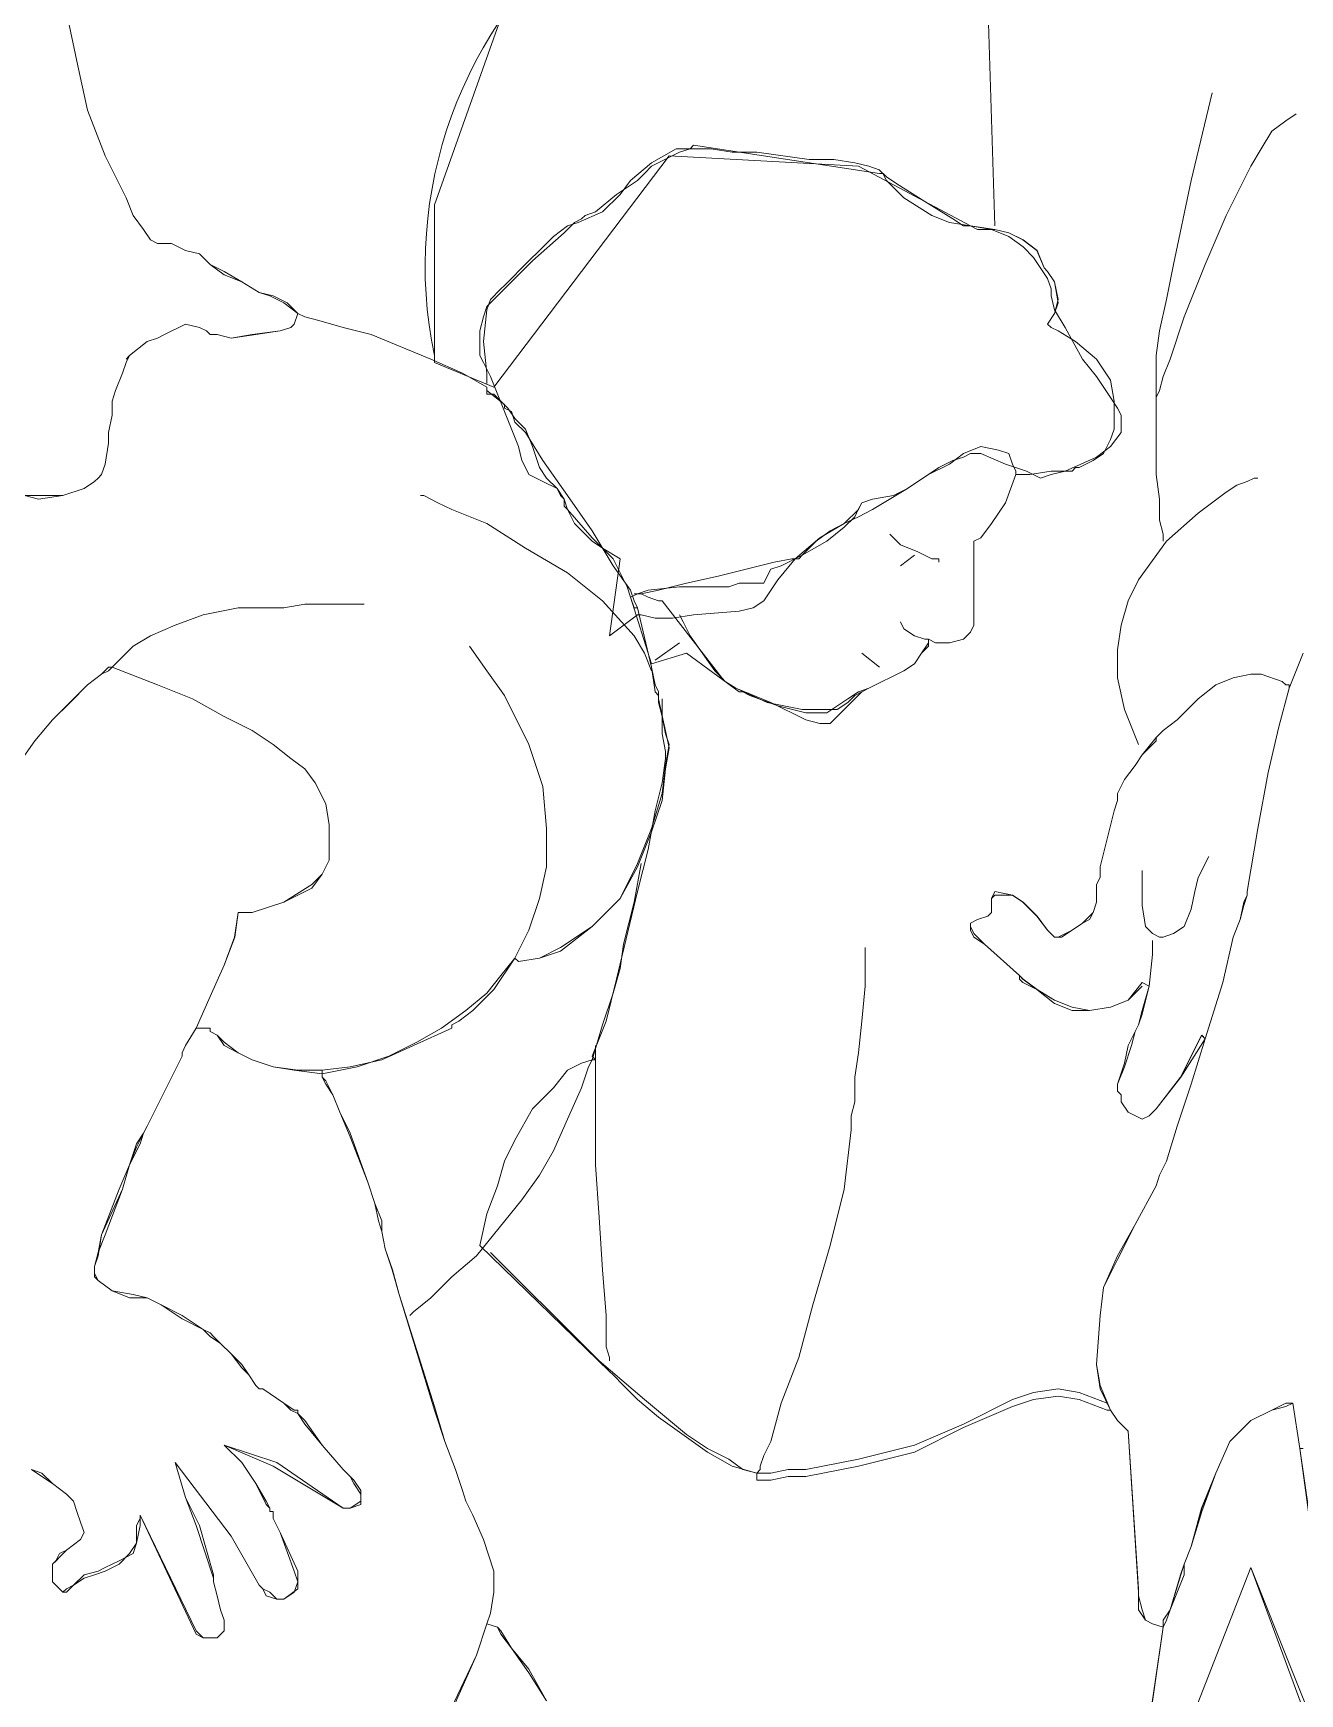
# Model space of a CAD drawing. Header units: centimetres. Extents: x -2268 to 4168, y -1681 to 1458.
# Drawn here: x 2388.359 to 2392.167, y -507.122 to -502.131 of the extents above; entities that cross this region are included whole.
import ezdxf

# ---------------------------------------------------------------- set-up
doc = ezdxf.new("R2010")
doc.units = ezdxf.units.CM
doc.layers.add('PDF24_Geometry', color=7, linetype='Continuous')

msp = doc.modelspace()

# ---------------------------------------------------------------- linework, layer by layer
at = {"layer": 'PDF24_Geometry', "lineweight": 9}
for points in [[(2390.1761, -503.8156), (2390.1866, -503.8156), (2390.2077, -503.8261), (2390.2393, -503.8366), (2390.2498, -503.8366), (2390.4288, -504.0683), (2390.4394, -504.0789), (2390.471, -504.0999), (2390.5763, -504.1421), (2390.6816, -504.1947), (2390.7237, -504.2052), (2390.7553, -504.2052), (2390.8185, -504.1421), (2390.8501, -504.1105), (2390.8712, -504.0999), (2390.9765, -504.0473), (2391.0081, -504.0262), (2391.0291, -503.9946), (2391.0502, -503.963), (2391.0502, -503.9525), (2391.0713, -503.963), (2391.1134, -503.963), (2391.1555, -503.9525), (2391.1766, -503.9314), (2391.1871, -503.9104), (2391.1871, -503.8366), (2391.1871, -503.7524), (2391.1871, -503.6892), (2391.1871, -503.6576), (2391.2082, -503.6471), (2391.2398, -503.6049), (2391.2819, -503.5418), (2391.3135, -503.4575), (2391.3556, -503.4575), (2391.4188, -503.447), (2391.482, -503.447), (2391.4925, -503.4364), (2391.5031, -503.4364), (2391.5452, -503.4154), (2391.5768, -503.3943), (2391.5978, -503.3522), (2391.6084, -503.3206), (2391.6084, -503.2363), (2391.5978, -503.1732), (2391.5557, -503.11), (2391.4925, -503.0573), (2391.4399, -503.0257), (2391.4188, -503.0152), (2391.4083, -503.0047), (2391.4293, -502.9731), (2391.4399, -502.9415), (2391.4293, -502.8783), (2391.4083, -502.8467), (2391.3977, -502.8361), (2391.3767, -502.7835), (2391.3346, -502.7519), (2391.2924, -502.7308), (2391.2503, -502.7203), (2391.1766, -502.7098), (2390.8396, -502.5307), (2390.2709, -502.4991), (2389.7443, -503.1942), (2389.5653, -503.1205), (2389.5653, -502.6466), (2389.7864, -502.0252)], [(2391.2292, -502.0358), (2391.2503, -502.7098)], [(2388.4595, -502.0673), (2388.491, -502.2148), (2388.5226, -502.3622), (2388.5753, -502.4991), (2388.6385, -502.6255), (2388.6596, -502.6782), (2388.6911, -502.7203), (2388.7122, -502.7519), (2388.7333, -502.7624), (2388.7754, -502.7624), (2388.8175, -502.7835), (2388.8596, -502.794), (2388.8912, -502.8256), (2388.9334, -502.8572), (2388.986, -502.8783), (2389.0387, -502.9099), (2389.0808, -502.9204), (2389.1229, -502.9415), (2389.1545, -502.9731), (2389.144, -503.0047), (2389.1335, -503.0152), (2389.1019, -503.0257), (2389.0282, -503.0362), (2388.9544, -503.0468), (2388.9123, -503.0362), (2388.8912, -503.0362), (2388.8807, -503.0257), (2388.8596, -503.0152), (2388.8175, -503.0047), (2388.7543, -503.0362), (2388.7333, -503.0468), (2388.7017, -503.0573), (2388.649, -503.0994), (2388.6385, -503.1205), (2388.628, -503.1521), (2388.6069, -503.2048), (2388.5964, -503.2363), (2388.5964, -503.2785), (2388.5858, -503.3311), (2388.5858, -503.3627), (2388.5753, -503.4259), (2388.5648, -503.4575), (2388.5542, -503.468), (2388.5437, -503.4786), (2388.5121, -503.4996), (2388.4489, -503.5207), (2388.3752, -503.5207), (2388.3331, -503.5207)], [(2388.4595, -502.0673), (2388.491, -502.2148), (2388.5226, -502.3622), (2388.5753, -502.4991), (2388.6385, -502.6255), (2388.6596, -502.6782), (2388.6911, -502.7203), (2388.7122, -502.7519), (2388.7333, -502.7624), (2388.7754, -502.7624), (2388.8175, -502.7835), (2388.8596, -502.794), (2388.8912, -502.8256), (2388.9334, -502.8467), (2388.986, -502.8783), (2389.0387, -502.9099), (2389.0703, -502.9204), (2389.1124, -502.9415), (2389.1545, -502.9731), (2389.144, -503.0047), (2389.1335, -503.0152), (2389.1019, -503.0257), (2389.0176, -503.0362), (2388.9544, -503.0468), (2388.9123, -503.0362), (2388.8912, -503.0362), (2388.8807, -503.0257), (2388.8596, -503.0152), (2388.8175, -503.0047), (2388.7543, -503.0362), (2388.7333, -503.0468), (2388.7017, -503.0573), (2388.649, -503.0994), (2388.6385, -503.11)], [(2391.7558, -503.6576), (2391.7558, -503.6365), (2391.7453, -503.5944), (2391.7453, -503.5312), (2391.7348, -503.4575), (2391.7348, -503.2785), (2391.7348, -503.2048), (2391.7348, -503.1416), (2391.7348, -503.0994), (2391.7453, -503.0257), (2391.7663, -502.9309), (2391.7874, -502.8256), (2391.8401, -502.5729), (2391.9033, -502.3096)], [(2391.7348, -503.2363), (2391.7348, -503.2258), (2391.7453, -503.2048), (2391.7558, -503.1626), (2391.7769, -503.11), (2391.819, -502.9836), (2391.8822, -502.8256), (2391.9454, -502.6782), (2392.0191, -502.5307), (2392.0507, -502.4781), (2392.0823, -502.4254), (2392.1244, -502.3938), (2392.156, -502.3728)], [(2389.7232, -503.1837), (2389.7232, -503.1732), (2389.7232, -503.1521), (2389.7127, -503.0573), (2389.7232, -502.9625), (2389.7337, -502.9309), (2389.7653, -502.8993), (2389.7759, -502.8888), (2389.8496, -502.8151), (2389.8812, -502.7835), (2389.9233, -502.7414), (2389.9654, -502.7098), (2389.997, -502.6992), (2390.0707, -502.6676), (2390.1234, -502.615), (2390.155, -502.5729), (2390.2182, -502.5202), (2390.2919, -502.4781), (2390.3446, -502.4781), (2390.3972, -502.4781), (2390.4604, -502.4886), (2390.5341, -502.4886), (2390.6921, -502.5097), (2390.7658, -502.5097), (2390.829, -502.5202), (2390.8711, -502.5307), (2390.9027, -502.5413), (2390.9238, -502.5623), (2390.9554, -502.5834), (2391.0396, -502.6361), (2391.1239, -502.6887), (2391.1555, -502.7098), (2391.1765, -502.7098), (2391.1976, -502.7203), (2391.2503, -502.7203), (2391.2924, -502.7308), (2391.3345, -502.7519), (2391.3766, -502.7835), (2391.3977, -502.8361), (2391.4082, -502.8467), (2391.4293, -502.8783), (2391.4398, -502.9309), (2391.4293, -502.9731), (2391.4082, -503.0047), (2391.4188, -503.0152), (2391.4398, -503.0257), (2391.4925, -503.0573), (2391.5557, -503.11), (2391.5978, -503.1732), (2391.6083, -503.2363), (2391.6083, -503.3206), (2391.5978, -503.3522), (2391.5767, -503.3943), (2391.5451, -503.4154), (2391.503, -503.4364), (2391.4925, -503.4364), (2391.482, -503.447), (2391.4188, -503.447), (2391.3556, -503.4575), (2391.3135, -503.4575), (2391.3135, -503.447), (2391.3029, -503.4259), (2391.2924, -503.3943), (2391.2608, -503.3838), (2391.2081, -503.3733), (2391.1555, -503.3943), (2391.1134, -503.4259), (2391.0502, -503.4575), (2390.987, -503.4996), (2390.9449, -503.5207), (2390.8817, -503.5312), (2390.8501, -503.5418), (2390.8395, -503.5628), (2390.829, -503.5839), (2390.7974, -503.6155), (2390.7448, -503.6576), (2390.671, -503.6997), (2390.6605, -503.7103), (2390.6394, -503.7103), (2390.5868, -503.7208), (2390.5025, -503.7419), (2390.4183, -503.7629), (2390.3235, -503.784), (2390.2392, -503.805), (2390.1866, -503.8156), (2390.1655, -503.8156)], [(2388.3331, -503.5207), (2388.3752, -503.5207), (2388.4489, -503.5207), (2388.5121, -503.4996), (2388.5437, -503.4786), (2388.5542, -503.468), (2388.5648, -503.4575), (2388.5753, -503.4259), (2388.5858, -503.3627), (2388.5858, -503.3311), (2388.5964, -503.2785), (2388.5964, -503.2363), (2388.6069, -503.2048), (2388.628, -503.1521), (2388.6385, -503.1205), (2388.649, -503.0994), (2388.7017, -503.0573), (2388.7333, -503.0468), (2388.7543, -503.0362), (2388.8175, -503.0047), (2388.8596, -503.0152), (2388.8807, -503.0257), (2388.8912, -503.0362), (2388.9123, -503.0362), (2388.9544, -503.0468), (2389.0282, -503.0362), (2389.1019, -503.0257), (2389.1335, -503.0152), (2389.144, -503.0047), (2389.1545, -502.9731), (2389.1756, -502.9836), (2389.2177, -502.9941), (2389.2914, -503.0152), (2389.3757, -503.0362), (2389.5547, -503.11), (2389.6495, -503.1521), (2389.7232, -503.1942), (2389.7232, -503.2048), (2389.7232, -503.2153), (2389.7443, -503.2153), (2389.7864, -503.2574), (2389.8075, -503.289), (2389.8391, -503.3206), (2389.8601, -503.3733), (2389.8812, -503.4364), (2389.9023, -503.468), (2389.9339, -503.4996), (2389.9444, -503.5207), (2389.9549, -503.5312), (2389.9549, -503.5523), (2389.9655, -503.5628), (2390.0392, -503.6471), (2390.1024, -503.7103), (2390.1445, -503.7945), (2390.155, -503.8261), (2390.1656, -503.8577), (2390.1761, -503.8577), (2390.2182, -504.0367), (2390.2287, -504.1105), (2390.2393, -504.121), (2390.2393, -504.1315), (2390.2709, -504.279), (2390.2603, -504.3422), (2390.2498, -504.4369), (2390.2182, -504.5317), (2390.1761, -504.637), (2390.1234, -504.7318), (2390.0392, -504.8161), (2389.9444, -504.8793), (2389.8812, -504.9109), (2389.818, -504.9214), (2389.8075, -504.9109), (2389.7443, -505.0056), (2389.6811, -505.0688), (2389.639, -505.1004), (2389.6179, -505.111), (2389.6179, -505.1215), (2389.5021, -505.1741), (2389.4073, -505.2163), (2389.3125, -505.2373), (2389.2283, -505.2479), (2389.1545, -505.2479), (2389.0808, -505.2373), (2389.0176, -505.2163), (2388.9755, -505.1952), (2388.9334, -505.1636), (2388.9123, -505.1426), (2388.8912, -505.132), (2388.8912, -505.1215), (2388.8491, -505.1215), (2388.8912, -505.0267), (2388.9334, -504.9319), (2388.965, -504.8477), (2388.9755, -504.7739), (2388.986, -504.7739), (2389.0176, -504.7739), (2389.1124, -504.7424), (2389.1967, -504.6897), (2389.2283, -504.6581), (2389.2493, -504.616), (2389.2493, -504.5107), (2389.2388, -504.4475), (2389.2072, -504.3843), (2389.1756, -504.3422), (2389.1335, -504.3106), (2389.0808, -504.2684), (2389.0176, -504.2263), (2388.9334, -504.1842), (2388.8386, -504.1315), (2388.7333, -504.0894), (2388.5964, -504.0367), (2388.5858, -504.0367), (2388.5648, -504.0578), (2388.5226, -504.0894), (2388.47, -504.1421), (2388.4173, -504.1947), (2388.3647, -504.2579), (2388.312, -504.3316)], [(2389.1545, -502.9731), (2389.1756, -502.9836), (2389.2177, -502.9941), (2389.2914, -503.0152), (2389.3757, -503.0362), (2389.5547, -503.11), (2389.6495, -503.1521), (2389.7232, -503.1942), (2389.7232, -503.2048), (2389.7759, -503.2469)], [(2388.3331, -503.5207), (2388.3752, -503.5312), (2388.4489, -503.5207), (2388.5121, -503.4996), (2388.5437, -503.4786), (2388.5542, -503.468), (2388.5648, -503.4575), (2388.5753, -503.4259), (2388.5858, -503.3627), (2388.5858, -503.3311), (2388.5964, -503.2785), (2388.5964, -503.2363), (2388.6069, -503.2048), (2388.628, -503.1521), (2388.6385, -503.1205), (2388.649, -503.0994)], [(2389.818, -504.9214), (2389.8812, -504.9109), (2389.9444, -504.8898), (2390.0392, -504.8161), (2390.1234, -504.7318), (2390.1761, -504.6265), (2390.2182, -504.5212), (2390.2498, -504.4159), (2390.2603, -504.3316), (2390.2709, -504.2684), (2390.2603, -504.2368), (2390.2498, -504.1842), (2390.2393, -504.1421), (2390.2393, -504.121), (2390.2393, -504.1105), (2390.2287, -504.0894), (2390.2182, -504.0367), (2390.1761, -503.8577), (2390.1656, -503.8366), (2390.155, -503.805), (2390.1024, -503.7313), (2390.0392, -503.626), (2389.9655, -503.5207), (2389.8917, -503.4154), (2389.8391, -503.3311), (2389.8075, -503.2995), (2389.797, -503.2679), (2389.7759, -503.2574), (2389.7759, -503.2469)], [(2390.3025, -503.8788), (2390.313, -503.8998), (2390.3341, -503.942), (2390.4078, -504.0473), (2390.4394, -504.0789), (2390.471, -504.0999), (2390.5658, -504.1421), (2390.6711, -504.1631), (2390.7237, -504.1631), (2390.7764, -504.1631), (2390.808, -504.1421), (2390.829, -504.121), (2390.8712, -504.0999), (2390.9765, -504.0473), (2391.0081, -504.0262), (2391.0291, -503.9946), (2391.0502, -503.9736), (2391.0502, -503.9525), (2391.0713, -503.963), (2391.1134, -503.963), (2391.1555, -503.9525), (2391.1766, -503.9314), (2391.1871, -503.9104), (2391.1871, -503.8366), (2391.1871, -503.7524), (2391.1871, -503.6892), (2391.1871, -503.6681), (2391.1871, -503.6576), (2391.2082, -503.6471), (2391.2398, -503.6049), (2391.2819, -503.5418), (2391.3135, -503.4575)], [(2392.0402, -503.468), (2392.0296, -503.468), (2392.0086, -503.4786), (2391.977, -503.4891), (2391.9454, -503.5102), (2391.8611, -503.5734), (2391.7663, -503.6576), (2391.6821, -503.7735), (2391.6505, -503.8366), (2391.6294, -503.9104), (2391.6189, -503.9841), (2391.6189, -504.0683), (2391.64, -504.1631), (2391.6821, -504.2684)], [(2389.5231, -503.5207), (2389.5337, -503.5207), (2389.5547, -503.5312), (2389.5758, -503.5418), (2389.6179, -503.5628), (2389.7232, -503.6049), (2389.8391, -503.6787), (2389.9655, -503.7524), (2390.0708, -503.8366), (2390.1656, -503.942), (2390.1972, -503.9946), (2390.2182, -504.0473)], [(2391.0818, -503.7208), (2391.0818, -503.7103), (2391.0607, -503.7103), (2391.0186, -503.6892), (2390.9659, -503.6681), (2390.9343, -503.6365)], [(2391.0081, -503.6997), (2390.966, -503.7313)], [(2388.5964, -504.0367), (2388.6069, -504.0262), (2388.628, -504.0051), (2388.6596, -503.9736), (2388.7122, -503.942), (2388.7859, -503.9104), (2388.8702, -503.8788), (2388.9755, -503.8577), (2389.0913, -503.8577), (2389.1124, -503.8577), (2389.1756, -503.8472), (2389.3546, -503.8472)], [(2391.0502, -503.9525), (2391.0397, -503.9525), (2391.0081, -503.942), (2390.9765, -503.9209), (2390.966, -503.8998)], [(2388.8912, -505.1215), (2388.8912, -505.132), (2388.9123, -505.1426), (2388.9333, -505.1741), (2388.9755, -505.1952), (2389.0176, -505.2163), (2389.0808, -505.2373), (2389.144, -505.2479), (2389.2282, -505.2584), (2389.3335, -505.2373), (2389.4283, -505.2057), (2389.5126, -505.1636), (2389.5863, -505.1215), (2389.66, -505.0688), (2389.7232, -505.0162), (2389.7653, -504.9635), (2389.8075, -504.9109), (2389.8496, -504.8266), (2389.8812, -504.7318), (2389.9022, -504.637), (2389.9022, -504.5212), (2389.8917, -504.3948), (2389.8496, -504.2684), (2389.7759, -504.121), (2389.7232, -504.0473), (2389.6705, -503.9736)], [(2390.3025, -503.963), (2390.2287, -504.0157)], [(2392.1771, -503.9946), (2392.1349, -504.0999), (2392.1349, -504.0894), (2392.1244, -504.0894), (2392.1139, -504.0789), (2392.0507, -504.0578), (2392.0191, -504.0578), (2391.9664, -504.0683), (2391.9138, -504.0894), (2391.8611, -504.1315), (2391.8295, -504.1631), (2391.7979, -504.1947), (2391.7558, -504.2263), (2391.7348, -504.2474), (2391.6926, -504.3), (2391.6716, -504.3316), (2391.64, -504.3737), (2391.6189, -504.4159), (2391.6189, -504.4369), (2391.6084, -504.4685), (2391.5873, -504.5528), (2391.5662, -504.637), (2391.5662, -504.6686), (2391.5557, -504.6897), (2391.5557, -504.7424), (2391.5452, -504.7739), (2391.5347, -504.7845), (2391.5136, -504.8055), (2391.482, -504.8266), (2391.4399, -504.8477), (2391.4293, -504.8477), (2391.4083, -504.8266), (2391.3767, -504.7845), (2391.3346, -504.7424), (2391.303, -504.7213), (2391.2503, -504.7108), (2391.2398, -504.7318), (2391.2398, -504.7529), (2391.2398, -504.7739), (2391.2292, -504.7845), (2391.1976, -504.795), (2391.1766, -504.8055), (2391.1766, -504.8161), (2391.1871, -504.8371), (2391.2187, -504.8687), (2391.324, -504.9635), (2391.3346, -504.974), (2391.3767, -505.0056), (2391.4293, -505.0372), (2391.482, -505.0583), (2391.5347, -505.0688), (2391.5978, -505.0583), (2391.6505, -505.0372), (2391.6926, -504.9846), (2391.7137, -504.9951), (2391.6926, -505.0794), (2391.6821, -505.111), (2391.6716, -505.132), (2391.6505, -505.1741), (2391.64, -505.2268), (2391.6189, -505.29), (2391.6189, -505.3111), (2391.6294, -505.3216), (2391.6294, -505.3426), (2391.6505, -505.3742), (2391.6926, -505.3953), (2391.7137, -505.3848), (2391.7348, -505.3637), (2391.8085, -505.2689), (2391.8717, -505.1426), (2391.8822, -505.1531), (2391.8401, -505.29), (2391.7979, -505.4164), (2391.7663, -505.5217), (2391.7453, -505.5638), (2391.7348, -505.5954), (2391.6716, -505.7113), (2391.6189, -505.806), (2391.5768, -505.9008), (2391.5662, -505.9851), (2391.5557, -506.1325), (2391.5662, -506.1957), (2391.5978, -506.2694), (2391.5873, -506.2694), (2391.5031, -506.2378), (2391.4399, -506.2273), (2391.3661, -506.2378), (2391.303, -506.2589), (2391.1555, -506.3221), (2391.0081, -506.3958), (2390.8396, -506.4379), (2390.6816, -506.4695), (2390.6289, -506.4695), (2390.5763, -506.4801), (2390.5447, -506.4801), (2390.5342, -506.4801), (2390.5342, -506.459), (2390.4604, -506.4379), (2390.3867, -506.3958), (2390.2393, -506.2905), (2390.1761, -506.2378), (2390.134, -506.1957), (2390.1024, -506.1641), (2390.0918, -506.1536), (2389.7022, -505.7744), (2389.7232, -505.6797), (2389.7548, -505.5954), (2389.7759, -505.5217), (2389.8075, -505.4585), (2389.8601, -505.3637), (2389.9233, -505.3005), (2389.9655, -505.2479), (2390.0076, -505.2268), (2390.0392, -505.2163), (2390.0497, -505.2163), (2390.0392, -505.2057), (2390.0813, -505.1004), (2390.1129, -504.974), (2390.1761, -504.7108), (2390.2077, -504.5844), (2390.2287, -504.4685), (2390.2498, -504.3843), (2390.2603, -504.3106), (2390.2603, -504.2895), (2390.2498, -504.2368), (2390.2498, -504.1737), (2390.2498, -504.1315)], [(2390.9028, -504.0367), (2390.8501, -503.9946)], [(2392.177, -506.3853), (2392.1665, -506.3853), (2392.1454, -506.2484), (2392.1244, -506.2484), (2392.0823, -506.2694), (2392.0191, -506.301), (2391.9559, -506.3642), (2391.9138, -506.459), (2391.8716, -506.5643), (2391.84, -506.6802), (2391.819, -506.7328), (2391.8084, -506.7644), (2391.7768, -506.8697), (2391.7558, -506.9013), (2391.7558, -506.9224), (2391.7242, -506.9118), (2391.7031, -506.9013), (2391.6821, -506.8697), (2391.6821, -506.8276), (2391.6821, -506.8065), (2391.6505, -506.3326), (2391.6189, -506.301), (2391.5978, -506.2694), (2391.5662, -506.1957), (2391.5557, -506.1325), (2391.5662, -505.9851), (2391.5767, -505.9008), (2391.6189, -505.806), (2391.6715, -505.7113), (2391.7347, -505.5954), (2391.7452, -505.5638), (2391.7663, -505.5217), (2391.7979, -505.4164), (2391.84, -505.29), (2391.8822, -505.1531), (2391.9348, -504.9846), (2391.9664, -504.8477), (2391.9875, -504.795), (2391.998, -504.7424), (2392.0085, -504.7213), (2392.0085, -504.7108), (2392.0401, -504.5212), (2392.0717, -504.3527), (2392.1033, -504.2158), (2392.1349, -504.0999), (2392.177, -503.9946)], [(2392.1771, -503.9946), (2392.1349, -504.0999), (2392.1034, -504.2158), (2392.0718, -504.3527), (2392.0402, -504.5212), (2392.0086, -504.7108), (2392.0086, -504.7213), (2391.998, -504.7529), (2391.9875, -504.795), (2391.9664, -504.8477), (2391.9349, -504.9846), (2391.8822, -505.1531), (2391.8401, -505.29), (2391.7979, -505.4164), (2391.7663, -505.5217), (2391.7453, -505.5638), (2391.7348, -505.5954), (2391.6716, -505.7113), (2391.6189, -505.8166), (2391.5768, -505.9008), (2391.5662, -505.9851), (2391.5557, -506.1325), (2391.5662, -506.2062), (2391.5978, -506.2694), (2391.6189, -506.301), (2391.6505, -506.3326), (2391.6821, -506.8171), (2391.6821, -506.8276), (2391.6926, -506.8697), (2391.7032, -506.9013), (2391.7242, -506.9118), (2391.7558, -506.9224), (2391.6821, -507.4384)], [(2388.312, -504.3316), (2388.3646, -504.2579), (2388.4173, -504.1947), (2388.4699, -504.1421), (2388.5226, -504.0894), (2388.5647, -504.0578), (2388.5858, -504.0367), (2388.5963, -504.0367), (2388.7332, -504.0894), (2388.8386, -504.1315), (2388.9333, -504.1842), (2389.0176, -504.2263), (2389.0808, -504.2684), (2389.1334, -504.3106), (2389.1756, -504.3422), (2389.2072, -504.3843), (2389.2387, -504.4475), (2389.2493, -504.5107), (2389.2493, -504.616), (2389.2282, -504.6581), (2389.1966, -504.6897), (2389.1124, -504.7424), (2389.0176, -504.7739), (2388.986, -504.7739), (2388.9755, -504.7739), (2388.9649, -504.8477), (2388.9333, -504.9319), (2388.8912, -505.0267), (2388.8491, -505.1215), (2388.8175, -505.1741), (2388.807, -505.1952), (2388.807, -505.2057), (2388.7016, -505.4164), (2388.6911, -505.4374), (2388.67, -505.469), (2388.649, -505.5322), (2388.6279, -505.6059), (2388.5647, -505.7428), (2388.5542, -505.7955), (2388.5437, -505.8376), (2388.5437, -505.8587), (2388.5542, -505.8798), (2388.5963, -505.9114), (2388.6595, -505.9219), (2388.7016, -505.9324), (2388.7438, -505.9535), (2388.807, -505.9851), (2388.8701, -506.0272), (2388.8912, -506.0377), (2388.9017, -506.0483), (2388.9228, -506.0693), (2388.9544, -506.1009), (2388.986, -506.1325), (2389.0071, -506.1641), (2389.0281, -506.1957), (2389.0386, -506.2062), (2389.0492, -506.2062), (2389.1124, -506.2484), (2389.144, -506.2694), (2389.1545, -506.2694), (2389.1545, -506.28), (2389.1756, -506.301), (2389.2282, -506.3747), (2389.2914, -506.4485), (2389.3125, -506.4695), (2389.323, -506.4801), (2389.3441, -506.5116), (2389.3441, -506.5432), (2389.3125, -506.5643), (2389.2914, -506.5643), (2389.0913, -506.4274), (2388.9333, -506.3747), (2388.986, -506.4274), (2389.0281, -506.4906), (2389.0597, -506.5432), (2389.0702, -506.5643), (2389.0702, -506.5748), (2389.0808, -506.5748), (2389.0808, -506.5959), (2389.1018, -506.638), (2389.1545, -506.7539), (2389.1545, -506.7855), (2389.1545, -506.8065), (2389.1124, -506.8381), (2389.0913, -506.8381), (2389.0702, -506.8171), (2389.0492, -506.8065), (2389.0386, -506.796), (2388.9544, -506.6486), (2388.7859, -506.4274), (2388.8175, -506.5327), (2388.8596, -506.617), (2388.9017, -506.7644), (2388.9017, -506.7855), (2388.9123, -506.8276), (2388.9228, -506.8697), (2388.9333, -506.9013), (2388.9333, -506.9329), (2388.9123, -506.954), (2388.8912, -506.954), (2388.8701, -506.954), (2388.8596, -506.9434), (2388.8491, -506.9329), (2388.6806, -506.5854), (2388.6806, -506.5959), (2388.6806, -506.617), (2388.67, -506.6696), (2388.6595, -506.7012), (2388.6174, -506.7223), (2388.5753, -506.7433), (2388.5542, -506.7539), (2388.5121, -506.7644), (2388.4805, -506.796), (2388.4594, -506.8065), (2388.4489, -506.8171), (2388.4384, -506.8065), (2388.4173, -506.7855), (2388.4173, -506.7539), (2388.4173, -506.7328), (2388.4278, -506.7223), (2388.4384, -506.7012), (2388.4594, -506.6907), (2388.5015, -506.6591), (2388.5121, -506.638), (2388.5015, -506.6064), (2388.491, -506.5748), (2388.4805, -506.5432), (2388.4594, -506.5222), (2388.4173, -506.4906), (2388.3857, -506.459), (2388.3541, -506.4485)], [(2388.3541, -506.4485), (2388.3857, -506.4695), (2388.4173, -506.4906), (2388.4595, -506.5222), (2388.4805, -506.5432), (2388.491, -506.5748), (2388.5016, -506.6064), (2388.5121, -506.638), (2388.5016, -506.6591), (2388.4595, -506.6907), (2388.4384, -506.7117), (2388.4279, -506.7223), (2388.4173, -506.7328), (2388.4173, -506.7644), (2388.4173, -506.7855), (2388.4384, -506.8065), (2388.4489, -506.8171), (2388.4595, -506.8171), (2388.4805, -506.796), (2388.5121, -506.7749), (2388.5437, -506.7644), (2388.5753, -506.7539), (2388.6174, -506.7328), (2388.649, -506.7012), (2388.6701, -506.6696), (2388.6701, -506.617), (2388.6806, -506.5959), (2388.6806, -506.5854), (2388.8491, -506.9434), (2388.8702, -506.954), (2388.8912, -506.954), (2388.9123, -506.954), (2388.9334, -506.9329), (2388.9334, -506.9013), (2388.9228, -506.8697), (2388.9123, -506.8276), (2388.9018, -506.7855), (2388.9018, -506.7749), (2388.8491, -506.617), (2388.8175, -506.5327), (2388.7859, -506.4274), (2388.9544, -506.6486), (2389.0387, -506.796), (2389.0492, -506.8065), (2389.0597, -506.8276), (2389.0913, -506.8381), (2389.1124, -506.8381), (2389.144, -506.8171), (2389.1545, -506.7855), (2389.144, -506.7539), (2389.1019, -506.638), (2389.0808, -506.5959), (2389.0808, -506.5748), (2389.0703, -506.5748), (2389.0703, -506.5643), (2389.0597, -506.5538), (2389.0282, -506.4906), (2388.986, -506.4274), (2388.9334, -506.3747), (2389.0808, -506.4379), (2389.2914, -506.5643), (2389.3125, -506.5643), (2389.3441, -506.5538), (2389.3441, -506.5222), (2389.323, -506.4906), (2389.3125, -506.4695), (2389.2914, -506.4485), (2389.2283, -506.3747), (2389.1756, -506.3115), (2389.1545, -506.28), (2389.1335, -506.2694), (2389.1124, -506.2484), (2389.0492, -506.2062), (2389.0387, -506.2062), (2389.0282, -506.1957), (2389.0071, -506.1641), (2388.986, -506.143), (2388.9544, -506.1009), (2388.9228, -506.0693), (2388.8912, -506.0483), (2388.8807, -506.0377), (2388.8702, -506.0272), (2388.807, -505.9956), (2388.7438, -505.9535), (2388.7017, -505.9324), (2388.649, -505.9324), (2388.5964, -505.9114), (2388.5542, -505.8798), (2388.5437, -505.8692), (2388.5437, -505.8376), (2388.5542, -505.806), (2388.5648, -505.7428), (2388.6174, -505.6059), (2388.649, -505.5322), (2388.6701, -505.4796), (2388.6911, -505.4374), (2388.7017, -505.4164), (2388.807, -505.2057), (2388.807, -505.1952), (2388.8175, -505.1741), (2388.8491, -505.1215), (2388.8912, -505.0267), (2388.9334, -504.9319), (2388.965, -504.8477), (2388.9755, -504.7739), (2388.986, -504.7739), (2389.0176, -504.7739), (2389.1124, -504.7424), (2389.1967, -504.7002), (2389.2283, -504.6581), (2389.2493, -504.616), (2389.2493, -504.5107), (2389.2388, -504.4475), (2389.2072, -504.3843), (2389.1756, -504.3422), (2389.1335, -504.3106), (2389.0808, -504.2684), (2389.0176, -504.2263), (2388.9334, -504.1842), (2388.8386, -504.1315), (2388.7333, -504.0894), (2388.5964, -504.0367), (2388.5858, -504.0473), (2388.5648, -504.0578), (2388.5226, -504.0894), (2388.47, -504.1421), (2388.4173, -504.1947), (2388.3647, -504.2579), (2388.312, -504.3316)], [(2392.1349, -504.0894), (2392.1244, -504.0894), (2392.1139, -504.0789), (2392.0507, -504.0578), (2392.0191, -504.0578), (2391.9664, -504.0683), (2391.9138, -504.0894), (2391.8611, -504.1315), (2391.8295, -504.1631), (2391.7979, -504.1947), (2391.7558, -504.2263), (2391.7347, -504.2474), (2391.7347, -504.2579), (2391.7347, -504.2474), (2391.7347, -504.2579), (2391.6926, -504.3), (2391.6715, -504.3316), (2391.6399, -504.3737), (2391.6189, -504.4159), (2391.6189, -504.4369), (2391.6083, -504.4685), (2391.5873, -504.5528), (2391.5662, -504.637), (2391.5662, -504.6686), (2391.5557, -504.6897), (2391.5557, -504.7424), (2391.5451, -504.7739), (2391.5346, -504.795), (2391.5136, -504.8055), (2391.482, -504.8266), (2391.4504, -504.8477), (2391.4293, -504.8477), (2391.4082, -504.8266), (2391.3766, -504.7845), (2391.3345, -504.7424), (2391.3029, -504.7213), (2391.2503, -504.7213), (2391.2397, -504.7318), (2391.2397, -504.7529), (2391.2397, -504.7739), (2391.2292, -504.7845), (2391.1976, -504.795), (2391.1765, -504.8055), (2391.1765, -504.8266), (2391.1871, -504.8477), (2391.2187, -504.8687), (2391.324, -504.9635), (2391.324, -504.974), (2391.3345, -504.9846), (2391.3766, -505.0056), (2391.4293, -505.0478), (2391.482, -505.0688), (2391.5346, -505.0688), (2391.5978, -505.0583), (2391.6505, -505.0372), (2391.6926, -504.9951)], [(2391.7348, -504.2474), (2391.7348, -504.2474)], [(2391.7348, -504.2474), (2391.7348, -504.2474)], [(2390.1866, -504.6265), (2390.1656, -504.7424), (2390.134, -504.8687), (2390.1234, -504.9425), (2390.1024, -505.0162), (2390.0708, -505.111), (2390.0392, -505.2163), (2390.0286, -505.2373), (2390.0076, -505.3005), (2389.9655, -505.3953), (2389.9233, -505.4901), (2389.8812, -505.5638), (2389.8285, -505.6375), (2389.6916, -505.806), (2389.6179, -505.8692), (2389.5547, -505.9324), (2389.5021, -505.9745), (2389.4915, -505.9851)], [(2391.6926, -504.6476), (2391.6926, -504.6897), (2391.6926, -504.7529), (2391.7032, -504.8161), (2391.7242, -504.8371), (2391.7453, -504.8477), (2391.7558, -504.8477), (2391.7874, -504.8371), (2391.819, -504.8161), (2391.8401, -504.7634), (2391.8506, -504.7108), (2391.8611, -504.6686), (2391.8927, -504.6054)], [(2390.8606, -504.8793), (2390.8606, -504.9951), (2390.8501, -505.1004), (2390.8396, -505.1952), (2390.829, -505.2689), (2390.829, -505.3426), (2390.8185, -505.3848), (2390.8185, -505.4164), (2390.8185, -505.4269), (2390.7974, -505.6059), (2390.7553, -505.7744), (2390.7027, -505.9535), (2390.6605, -506.1114), (2390.6079, -506.2484), (2390.5763, -506.3642), (2390.5552, -506.4063), (2390.5447, -506.4379), (2390.5447, -506.4485), (2390.5342, -506.459), (2390.5447, -506.459), (2390.5763, -506.459), (2390.6289, -506.4485), (2390.6816, -506.4485), (2390.8396, -506.4169), (2391.0081, -506.3747), (2391.1555, -506.3115), (2391.303, -506.2378), (2391.3661, -506.2168), (2391.4399, -506.2062), (2391.5031, -506.2168), (2391.5873, -506.2484)], [(2391.7242, -504.8582), (2391.7242, -504.8687), (2391.7242, -504.9003), (2391.7137, -504.9951), (2391.6926, -505.0794), (2391.6821, -505.111), (2391.6716, -505.132), (2391.661, -505.1741), (2391.64, -505.2373), (2391.6189, -505.29), (2391.6189, -505.3111), (2391.6294, -505.3216), (2391.6294, -505.3426), (2391.6505, -505.3742), (2391.6926, -505.3953), (2391.7137, -505.3848), (2391.7348, -505.3637), (2391.8085, -505.2689), (2391.8822, -505.1531)], [(2388.3541, -506.4485), (2388.3857, -506.459), (2388.4173, -506.4906), (2388.4594, -506.5222), (2388.4805, -506.5432), (2388.491, -506.5748), (2388.5015, -506.6064), (2388.5121, -506.638), (2388.5015, -506.6591), (2388.4594, -506.6907), (2388.4384, -506.7012), (2388.4278, -506.7223), (2388.4173, -506.7328), (2388.4173, -506.7539), (2388.4173, -506.7855), (2388.4384, -506.8065), (2388.4489, -506.8171), (2388.4594, -506.8065), (2388.4805, -506.796), (2388.5121, -506.7644), (2388.5542, -506.7539), (2388.5753, -506.7433), (2388.6174, -506.7223), (2388.6595, -506.7012), (2388.67, -506.6696), (2388.6806, -506.617), (2388.6806, -506.5959), (2388.6806, -506.5854), (2388.8491, -506.9329), (2388.8596, -506.9434), (2388.8701, -506.954), (2388.8912, -506.954), (2388.9123, -506.954), (2388.9333, -506.9329), (2388.9333, -506.9013), (2388.9228, -506.8697), (2388.9123, -506.8276), (2388.9017, -506.7855), (2388.9017, -506.7644), (2388.8596, -506.617), (2388.8175, -506.5327), (2388.7859, -506.4274), (2388.9544, -506.6486), (2389.0386, -506.796), (2389.0492, -506.8065), (2389.0702, -506.8171), (2389.0913, -506.8381), (2389.1124, -506.8381), (2389.1545, -506.8065), (2389.1545, -506.7855), (2389.1545, -506.7539), (2389.1018, -506.638), (2389.0808, -506.5959), (2389.0808, -506.5748), (2389.0702, -506.5748), (2389.0702, -506.5643), (2389.0597, -506.5432), (2389.0281, -506.4906), (2388.986, -506.4274), (2388.9333, -506.3747), (2389.0913, -506.4274), (2389.2914, -506.5643), (2389.3125, -506.5643), (2389.3441, -506.5432), (2389.3441, -506.5116), (2389.323, -506.4801), (2389.3125, -506.4695), (2389.2914, -506.4485), (2389.2282, -506.3747), (2389.1756, -506.301), (2389.1545, -506.28), (2389.1545, -506.2694), (2389.144, -506.2694), (2389.1124, -506.2484), (2389.0492, -506.2062), (2389.0386, -506.2062), (2389.0281, -506.1957), (2389.0071, -506.1641), (2388.986, -506.1325), (2388.9544, -506.1009), (2388.9228, -506.0693), (2388.9017, -506.0483), (2388.8912, -506.0377), (2388.8701, -506.0272), (2388.807, -505.9851), (2388.7438, -505.9535), (2388.7016, -505.9324), (2388.6595, -505.9219), (2388.5963, -505.9114), (2388.5542, -505.8798), (2388.5437, -505.8587), (2388.5437, -505.8376), (2388.5542, -505.7955), (2388.5753, -505.7428), (2388.6279, -505.6059), (2388.649, -505.5322), (2388.6806, -505.469), (2388.6911, -505.4374), (2388.7016, -505.4164), (2388.807, -505.2057), (2388.807, -505.1952), (2388.8175, -505.1741), (2388.8491, -505.1215), (2388.8912, -505.1215), (2388.8912, -505.132), (2388.9123, -505.1426), (2388.9333, -505.1636), (2388.9755, -505.1952), (2389.0176, -505.2163), (2389.0808, -505.2373), (2389.144, -505.2479), (2389.2282, -505.2479), (2389.2282, -505.2689), (2389.2387, -505.2795), (2389.2598, -505.3216), (2389.2809, -505.3742), (2389.3125, -505.4374), (2389.3651, -505.5849), (2389.3862, -505.6481), (2389.4073, -505.7007), (2389.4073, -505.7323), (2389.4178, -505.785), (2389.4388, -505.8482), (2389.4599, -505.9219), (2389.5652, -506.2589), (2389.5968, -506.3642), (2389.6284, -506.4485), (2389.6495, -506.5116), (2389.66, -506.5432), (2389.6811, -506.5854), (2389.7127, -506.6591), (2389.7443, -506.7539), (2389.7443, -506.8171), (2389.7337, -506.8802), (2389.7232, -506.9118), (2389.6916, -507.0066), (2389.6074, -507.1962)], [(2390.0918, -506.122), (2390.0918, -506.1114), (2390.0813, -506.0799), (2390.0813, -506.0483), (2390.0813, -505.9851), (2390.0708, -505.8482), (2390.0602, -505.6902), (2390.0497, -505.5322), (2390.0497, -505.3742), (2390.0497, -505.3111), (2390.0497, -505.2479), (2390.0497, -505.2057), (2390.0497, -505.1741)], [(2389.2283, -505.2689), (2389.2388, -505.29), (2389.2598, -505.3216), (2389.2809, -505.3742), (2389.3125, -505.448), (2389.3652, -505.5849), (2389.3862, -505.6481), (2389.3968, -505.7007), (2389.4073, -505.7323), (2389.4178, -505.785), (2389.4389, -505.8482), (2389.4599, -505.9219), (2389.5653, -506.2694), (2389.5969, -506.3642), (2389.6284, -506.4485), (2389.6495, -506.5116), (2389.66, -506.5432), (2389.6811, -506.5854), (2389.7127, -506.6591), (2389.7443, -506.7539), (2389.7443, -506.8171), (2389.7338, -506.8802), (2389.7232, -506.9118), (2389.6916, -507.0066), (2389.5969, -507.2067)], [(2389.7338, -505.7955), (2389.7443, -505.806), (2389.7654, -505.8271), (2389.797, -505.8587), (2389.8285, -505.8903), (2389.9339, -505.9956), (2390.0602, -506.122), (2390.1972, -506.2378), (2390.3235, -506.3431), (2390.3867, -506.3853), (2390.4499, -506.4169), (2390.492, -506.4485), (2390.5342, -506.459)], [(2391.7558, -507.4174), (2392.0191, -506.7433), (2392.3456, -507.628), (2392.1665, -506.3853), (2392.1455, -506.2484), (2392.1244, -506.2589), (2392.0823, -506.2694), (2392.0191, -506.301), (2391.9559, -506.3642), (2391.9138, -506.459), (2391.8717, -506.5748), (2391.8401, -506.6802), (2391.819, -506.7328), (2391.819, -506.7644), (2391.7769, -506.8697), (2391.7663, -506.9013), (2391.7558, -506.9224)], [(2389.6074, -507.1962), (2389.6916, -507.0066), (2389.7232, -506.9118), (2389.7548, -506.9224), (2389.7654, -506.9329), (2389.797, -506.9856), (2389.8496, -507.0488), (2389.9023, -507.1435)], [(2389.9023, -507.1435), (2389.8496, -507.0593), (2389.797, -506.9856), (2389.7654, -506.9434), (2389.7548, -506.9224)]]:
    msp.add_lwpolyline(points, dxfattribs=at)
for points in [[(2390.3446, -502.4675), (2390.3341, -502.4781), (2390.3025, -502.4886), (2390.2182, -502.5307), (2390.1972, -502.5518), (2390.1761, -502.5729), (2390.1129, -502.615), (2390.0497, -502.6676), (2390.0181, -502.6782), (2390.0076, -502.6887), (2389.9865, -502.6992), (2389.9549, -502.7308), (2389.8601, -502.8151), (2389.7759, -502.8993), (2389.7443, -502.9309), (2389.7232, -502.952), (2389.7127, -502.9836), (2389.7022, -503.0257), (2389.7022, -503.0678), (2389.7022, -503.0994), (2389.7127, -503.1205), (2389.7338, -503.1626), (2389.7759, -503.2679), (2389.818, -503.3733), (2389.8285, -503.4154), (2389.8391, -503.4364), (2389.8496, -503.4575), (2389.8917, -503.4786), (2389.9339, -503.4996), (2389.9549, -503.5312), (2389.9655, -503.5628), (2389.9865, -503.6049), (2390.0392, -503.6576), (2390.0708, -503.6787), (2390.1234, -503.7103), (2390.0918, -503.942), (2390.1761, -503.8788), (2390.1866, -503.8788), (2390.2287, -503.8893), (2390.2814, -503.8893), (2390.3446, -503.8788), (2390.4815, -503.8682), (2390.5236, -503.8577), (2390.5552, -503.8366), (2390.5973, -503.7735), (2390.65, -503.7103), (2390.7237, -503.6471), (2390.7974, -503.6049), (2390.8396, -503.5839), (2390.8817, -503.5628), (2390.987, -503.4996), (2391.0818, -503.4364), (2391.1239, -503.4154), (2391.1555, -503.4049), (2391.1766, -503.3943), (2391.2082, -503.3943), (2391.2819, -503.4259), (2391.3451, -503.447), (2391.3872, -503.468), (2391.4188, -503.4575), (2391.4609, -503.447), (2391.5557, -503.4049), (2391.5978, -503.3733), (2391.6294, -503.3311), (2391.6294, -503.2785), (2391.6189, -503.2574), (2391.5978, -503.2258), (2391.5557, -503.1626), (2391.5136, -503.11), (2391.4609, -503.0152), (2391.4293, -502.9625), (2391.4188, -502.9204), (2391.4188, -502.8993), (2391.4083, -502.8677), (2391.3661, -502.8046), (2391.3346, -502.773), (2391.2924, -502.7414), (2391.2398, -502.7203), (2391.1766, -502.7098), (2391.1134, -502.6992), (2391.0607, -502.6782), (2390.9765, -502.6255), (2390.9238, -502.5729), (2390.9133, -502.5518), (2390.9028, -502.5518)], [(2390.3235, -503.9946), (2390.2182, -504.0262), (2390.155, -503.8261), (2390.1761, -503.8156), (2390.2077, -503.805), (2390.3025, -503.7945), (2390.3972, -503.7945), (2390.4394, -503.7945), (2390.4499, -503.7945), (2390.4815, -503.784), (2390.5236, -503.784), (2390.5552, -503.784), (2390.5658, -503.7629), (2390.5763, -503.7419), (2390.6079, -503.7313), (2390.6711, -503.6997), (2390.7132, -503.6576), (2390.7553, -503.626), (2390.7974, -503.6049), (2390.8396, -503.5628), (2390.8501, -503.5418), (2390.8817, -503.5312), (2390.9449, -503.5207), (2390.987, -503.4996), (2391.0502, -503.4575), (2391.1134, -503.4259), (2391.1555, -503.3943), (2391.2082, -503.3733), (2391.2608, -503.3838), (2391.2924, -503.3943), (2391.303, -503.4259), (2391.3135, -503.447), (2391.3135, -503.4575), (2391.2819, -503.5418), (2391.2398, -503.6049), (2391.2082, -503.6471), (2391.1871, -503.6576), (2391.1871, -503.6892), (2391.1871, -503.7524), (2391.1871, -503.8366), (2391.1871, -503.9104), (2391.1766, -503.9314), (2391.1555, -503.9525), (2391.1134, -503.963), (2391.0713, -503.963), (2391.0502, -503.9525), (2391.0502, -503.963), (2391.0291, -503.9946), (2391.0081, -504.0262), (2390.9765, -504.0473), (2390.8712, -504.0999), (2390.8396, -504.1105), (2390.808, -504.1315), (2390.7448, -504.1737), (2390.7132, -504.1737), (2390.6816, -504.1737), (2390.5973, -504.1526), (2390.5131, -504.121), (2390.492, -504.1105), (2390.4815, -504.1105)], [(2391.2187, -504.8687), (2391.1871, -504.8371), (2391.1765, -504.8161), (2391.1765, -504.8055), (2391.1976, -504.795), (2391.2292, -504.7845), (2391.2397, -504.7739), (2391.2397, -504.7529), (2391.2397, -504.7318), (2391.2503, -504.7108), (2391.3029, -504.7213), (2391.3345, -504.7424), (2391.3766, -504.7845), (2391.4082, -504.8266), (2391.4293, -504.8477), (2391.4398, -504.8477), (2391.482, -504.8266), (2391.5136, -504.8055), (2391.5346, -504.7845), (2391.5451, -504.7739), (2391.5557, -504.7424), (2391.5557, -504.6897), (2391.5662, -504.6686), (2391.5662, -504.637), (2391.5873, -504.5528), (2391.6083, -504.4685), (2391.6189, -504.4369), (2391.6189, -504.4159), (2391.6399, -504.3737), (2391.6715, -504.3316), (2391.6926, -504.3), (2391.7347, -504.2474), (2391.7558, -504.2263), (2391.7979, -504.1947), (2391.8295, -504.1631), (2391.8611, -504.1315), (2391.9138, -504.0894), (2391.9664, -504.0683), (2392.0191, -504.0578), (2392.0507, -504.0578), (2392.1139, -504.0789), (2392.1244, -504.0894), (2392.1349, -504.0894), (2392.1349, -504.0999), (2392.1033, -504.2158), (2392.0717, -504.3527), (2392.0401, -504.5212), (2392.0085, -504.7108), (2392.0085, -504.7213), (2391.998, -504.7424), (2391.9875, -504.795), (2391.9664, -504.8477), (2391.9348, -504.9846), (2391.8822, -505.1531), (2391.8716, -505.1426), (2391.8084, -505.2689), (2391.7347, -505.3637), (2391.7137, -505.3848), (2391.6926, -505.3953), (2391.6505, -505.3742), (2391.6294, -505.3426), (2391.6294, -505.3216), (2391.6189, -505.3111), (2391.6189, -505.29), (2391.6399, -505.2268), (2391.6505, -505.1741), (2391.6715, -505.132), (2391.6821, -505.111), (2391.6926, -505.0688), (2391.7137, -504.9951), (2391.6926, -504.9846), (2391.6505, -505.0372), (2391.5978, -505.0583), (2391.5346, -505.0688), (2391.482, -505.0583), (2391.4293, -505.0372), (2391.3766, -505.0056), (2391.3345, -504.974), (2391.324, -504.9635)], [(2391.7558, -507.4174), (2391.6821, -507.4279), (2391.7558, -506.9224), (2391.7558, -506.9013), (2391.7769, -506.8697), (2391.8085, -506.7644), (2391.819, -506.7328), (2391.8401, -506.6802), (2391.8717, -506.5643), (2391.9138, -506.459), (2391.9559, -506.3642), (2392.0191, -506.301), (2392.0823, -506.2694), (2392.1244, -506.2484), (2392.1455, -506.2484), (2392.1665, -506.3853), (2392.2929, -507.312), (2392.2719, -507.3752), (2392.0191, -506.7433)]]:
    msp.add_lwpolyline(points, close=True, dxfattribs=at)
msp.add_arc((2390.8597, -502.8303), 1.3222, 128.3614, 191.7466, dxfattribs=at)

doc.saveas('drawing.dxf')
